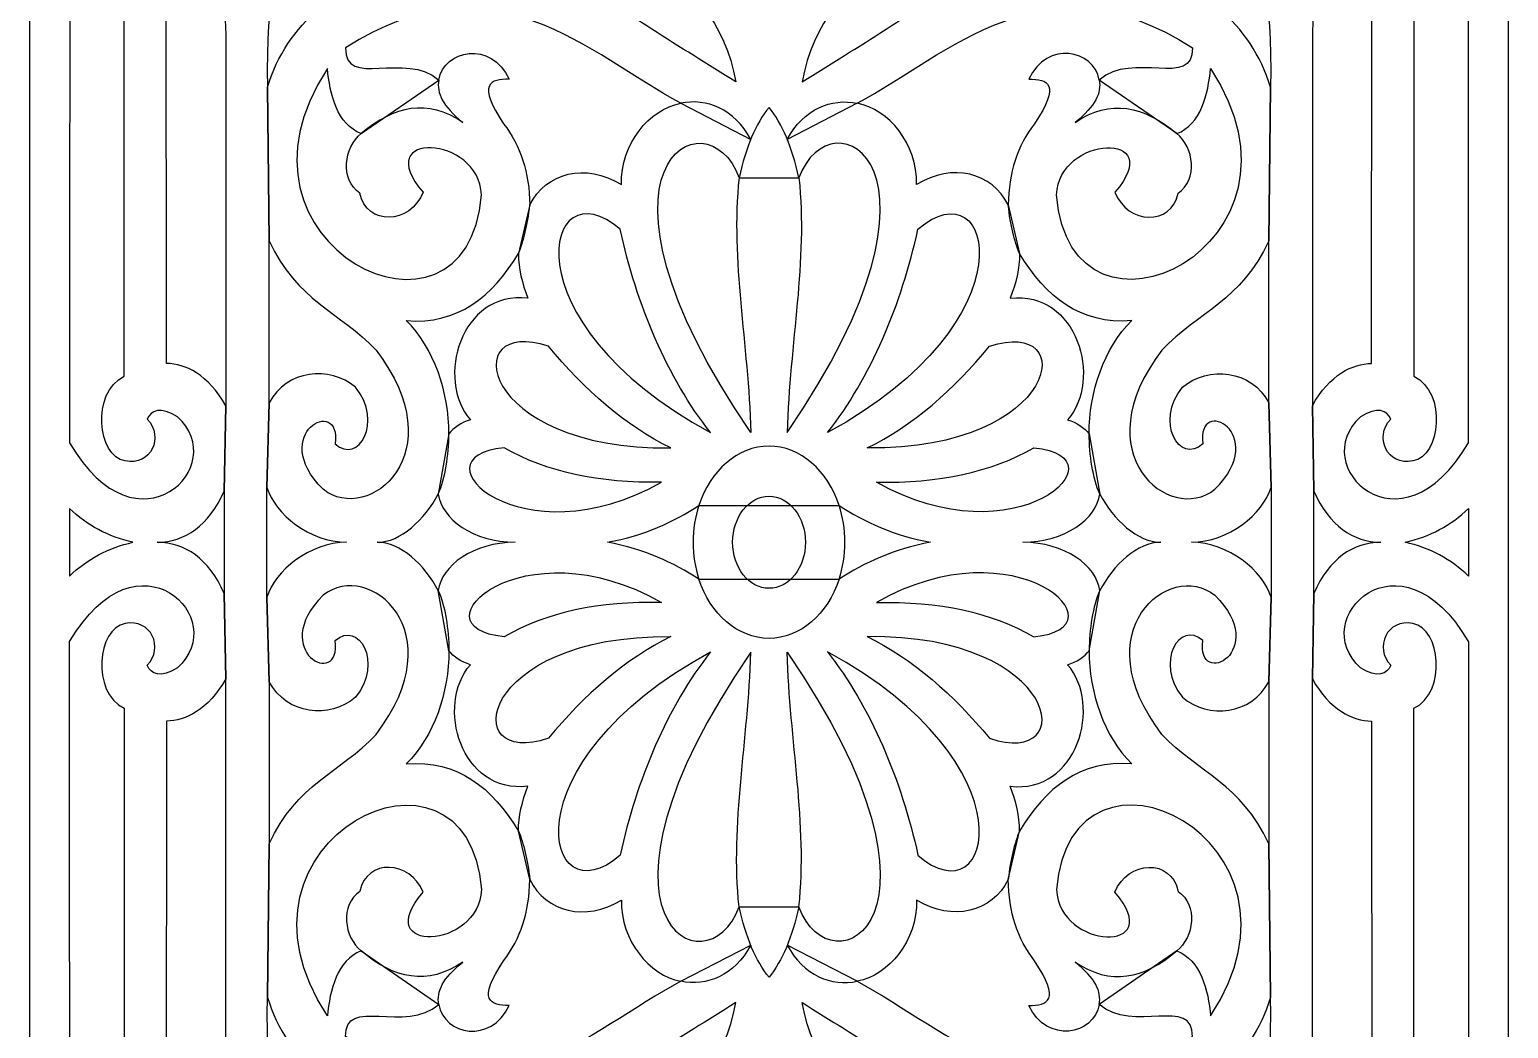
# Model space of a CAD drawing. Header units: centimetres. Extents: x 1.8 to 13.7, y -5.9 to 9.6.
# Drawn here: x 8.02 to 13.72, y -0.02 to 3.82 of the extents above; entities that cross this region are included whole.
import ezdxf

# ---------------------------------------------------------------- set-up
doc = ezdxf.new("R2010")
doc.units = ezdxf.units.CM
doc.header["$MEASUREMENT"] = 0
doc.layers.add('layer 1', color=7, linetype='Continuous')

msp = doc.modelspace()

# ---------------------------------------------------------------- linework, layer by layer
at = {"layer": 'layer 1', "color": 250}
for points, knots in [([(8.01713, 9.60241), (8.01713, 9.60241), (13.71558, 9.60241), (13.71558, 9.60241), (13.71558, 9.60241), (13.71558, 9.60241), (13.71558, -5.90262), (13.71558, -5.90262), (13.71558, -5.90262), (13.71558, -5.90262), (8.01713, -5.90262), (8.01713, -5.90262), (8.01713, -5.90262), (8.01713, -5.90262), (8.01713, 9.60241), (8.01713, 9.60241)], [0, 0, 0, 0, 0.2, 0.2, 0.2, 0.2, 0.4, 0.4, 0.4, 0.4, 0.6, 0.6, 0.6, 0.6, 1, 1, 1, 1]), ([(8.17189, 4.69876), (8.236, 4.81907), (8.31896, 4.91834), (8.42753, 4.98906), (8.42753, 4.98906), (8.47056, 4.88621), (8.53303, 4.78336), (8.60436, 4.68051), (8.60436, 4.68051), (8.44587, 4.54838), (8.37029, 4.39678), (8.38155, 3.95163), (8.38155, 3.95163), (8.38155, 3.46423), (8.38155, 2.97682), (8.38155, 2.48942), (8.38155, 2.48942), (8.25259, 2.42525), (8.27925, 2.18096), (8.38509, 2.16299), (8.38509, 2.16299), (8.48529, 2.14207), (8.53601, 2.25654), (8.47067, 2.32386), (8.47067, 2.32386), (8.48392, 2.35834), (8.52313, 2.37436), (8.58668, 2.33291), (8.58668, 2.33291), (8.79749, 2.14897), (8.43482, 1.78237), (8.17153, 2.23238), (8.17153, 2.23238), (8.17153, 2.23238), (8.17189, 4.69876), (8.17189, 4.69876)], [0, 0, 0, 0, 0.1, 0.1, 0.1, 0.1, 0.2, 0.2, 0.2, 0.2, 0.3, 0.3, 0.3, 0.3, 0.4, 0.4, 0.4, 0.4, 0.5, 0.5, 0.5, 0.5, 0.6, 0.6, 0.6, 0.6, 0.7, 0.7, 0.7, 0.7, 0.8, 0.8, 0.8, 0.8, 1, 1, 1, 1]), ([(13.56159, 2.23314), (13.29828, 1.78215), (12.93521, 2.14887), (13.14612, 2.33291), (13.14612, 2.33291), (13.20966, 2.37436), (13.24887, 2.35834), (13.26211, 2.32386), (13.26211, 2.32386), (13.19679, 2.25654), (13.2475, 2.14207), (13.34771, 2.16299), (13.34771, 2.16299), (13.45355, 2.18096), (13.48019, 2.42525), (13.35123, 2.48942), (13.35123, 2.48942), (13.35123, 2.97682), (13.35123, 3.46423), (13.35123, 3.95163), (13.35123, 3.95163), (13.36249, 4.39678), (13.28693, 4.54838), (13.12843, 4.68051), (13.12843, 4.68051), (13.19975, 4.78336), (13.26224, 4.88621), (13.30526, 4.98906), (13.30526, 4.98906), (13.41422, 4.91808), (13.4974, 4.81834), (13.56159, 4.69744), (13.56159, 4.69744), (13.56159, 4.69744), (13.56159, 2.23314), (13.56159, 2.23314)], [0, 0, 0, 0, 0.1, 0.1, 0.1, 0.1, 0.2, 0.2, 0.2, 0.2, 0.3, 0.3, 0.3, 0.3, 0.4, 0.4, 0.4, 0.4, 0.5, 0.5, 0.5, 0.5, 0.6, 0.6, 0.6, 0.6, 0.7, 0.7, 0.7, 0.7, 0.8, 0.8, 0.8, 0.8, 1, 1, 1, 1]), ([(8.54493, 2.53837), (8.61644, 2.53874), (8.70632, 2.49504), (8.77275, 2.37601), (8.77275, 2.37601), (8.77275, 2.8526), (8.77275, 3.3292), (8.77275, 3.80578), (8.77275, 3.80578), (8.76013, 4.11501), (8.83753, 4.24257), (8.98401, 4.33996), (8.98401, 4.33996), (8.90425, 4.39819), (8.82969, 4.46626), (8.76033, 4.5442), (8.76033, 4.5442), (8.6211, 4.44611), (8.54682, 4.28232), (8.54332, 4.06763), (8.54332, 4.06763), (8.54386, 3.55788), (8.5444, 3.04812), (8.54493, 2.53837)], [0, 0, 0, 0, 0.1428571, 0.1428571, 0.1428571, 0.1428571, 0.2857143, 0.2857143, 0.2857143, 0.2857143, 0.4285714, 0.4285714, 0.4285714, 0.4285714, 0.5714286, 0.5714286, 0.5714286, 0.5714286, 0.7142857, 0.7142857, 0.7142857, 0.7142857, 1, 1, 1, 1]), ([(13.18785, 2.53837), (13.11636, 2.53874), (13.02647, 2.49504), (12.96003, 2.37601), (12.96003, 2.37601), (12.96003, 2.8526), (12.96003, 3.3292), (12.96003, 3.80578), (12.96003, 3.80578), (12.97267, 4.11501), (12.89527, 4.24257), (12.74878, 4.33996), (12.74878, 4.33996), (12.82854, 4.39819), (12.90309, 4.46626), (12.97246, 4.5442), (12.97246, 4.5442), (13.11168, 4.44611), (13.18597, 4.28232), (13.18947, 4.06763), (13.18947, 4.06763), (13.18893, 3.55788), (13.18839, 3.04812), (13.18785, 2.53837)], [0, 0, 0, 0, 0.1428571, 0.1428571, 0.1428571, 0.1428571, 0.2857143, 0.2857143, 0.2857143, 0.2857143, 0.4285714, 0.4285714, 0.4285714, 0.4285714, 0.5714286, 0.5714286, 0.5714286, 0.5714286, 0.7142857, 0.7142857, 0.7142857, 0.7142857, 1, 1, 1, 1]), ([(8.9337, 3.60259), (8.92938, 3.96861), (8.95309, 4.11322), (9.17043, 4.21803), (9.17043, 4.21803), (9.27151, 4.15608), (9.37258, 4.10733), (9.47365, 4.06332), (9.47365, 4.06332), (9.20434, 4.00672), (9.01061, 3.84865), (8.9337, 3.60259)], [0, 0, 0, 0, 0.25, 0.25, 0.25, 0.25, 0.5, 0.5, 0.5, 0.5, 1, 1, 1, 1]), ([(12.79909, 3.60259), (12.80342, 3.96861), (12.77969, 4.11322), (12.56235, 4.21803), (12.56235, 4.21803), (12.46128, 4.15608), (12.36021, 4.10733), (12.25914, 4.06332), (12.25914, 4.06332), (12.52845, 4.00672), (12.72217, 3.84865), (12.79909, 3.60259)], [0, 0, 0, 0, 0.25, 0.25, 0.25, 0.25, 0.5, 0.5, 0.5, 0.5, 1, 1, 1, 1]), ([(9.23495, 3.75394), (9.80293, 4.12231), (10.17468, 3.72872), (10.52617, 3.54084), (10.52617, 3.54084), (10.4061, 3.51794), (10.29372, 3.38391), (10.29782, 3.22808), (10.29782, 3.22808), (10.15824, 3.31264), (10.0078, 3.27429), (9.94444, 3.14903), (9.94444, 3.14903), (9.94354, 3.27392), (9.9082, 3.37702), (9.84385, 3.4618), (9.84385, 3.4618), (9.73966, 3.61531), (9.79311, 3.63479), (9.86561, 3.63364), (9.86561, 3.63364), (9.79493, 3.78372), (9.61462, 3.74822), (9.59377, 3.63021), (9.59377, 3.63021), (9.466, 3.74362), (9.2295, 3.59584), (9.23495, 3.75394)], [0, 0, 0, 0, 0.125, 0.125, 0.125, 0.125, 0.25, 0.25, 0.25, 0.25, 0.375, 0.375, 0.375, 0.375, 0.5, 0.5, 0.5, 0.5, 0.625, 0.625, 0.625, 0.625, 0.75, 0.75, 0.75, 0.75, 1, 1, 1, 1]), ([(10.40179, 4.11423), (10.32785, 4.04177), (10.21265, 4.01567), (10.11807, 4.03814), (10.11807, 4.03814), (10.29823, 3.89198), (10.52299, 3.7581), (10.73883, 3.62287), (10.73883, 3.62287), (10.69736, 3.85215), (10.56262, 3.99525), (10.40179, 4.11423)], [0, 0, 0, 0, 0.25, 0.25, 0.25, 0.25, 0.5, 0.5, 0.5, 0.5, 1, 1, 1, 1]), ([(11.331, 4.11423), (11.40494, 4.04177), (11.52015, 4.01567), (11.61473, 4.03814), (11.61473, 4.03814), (11.43455, 3.89198), (11.2098, 3.7581), (10.99396, 3.62287), (10.99396, 3.62287), (11.03544, 3.85215), (11.17016, 3.99525), (11.331, 4.11423)], [0, 0, 0, 0, 0.25, 0.25, 0.25, 0.25, 0.5, 0.5, 0.5, 0.5, 1, 1, 1, 1]), ([(12.49785, 3.75394), (11.92987, 4.12231), (11.55811, 3.72872), (11.20662, 3.54084), (11.20662, 3.54084), (11.3267, 3.51794), (11.43906, 3.38391), (11.43496, 3.22808), (11.43496, 3.22808), (11.57456, 3.31264), (11.72499, 3.27429), (11.78836, 3.14903), (11.78836, 3.14903), (11.78926, 3.27392), (11.8246, 3.37702), (11.88893, 3.4618), (11.88893, 3.4618), (11.99314, 3.61531), (11.93967, 3.63479), (11.86718, 3.63364), (11.86718, 3.63364), (11.93787, 3.78372), (12.11818, 3.74822), (12.13903, 3.63021), (12.13903, 3.63021), (12.26678, 3.74362), (12.50329, 3.59584), (12.49785, 3.75394)], [0, 0, 0, 0, 0.125, 0.125, 0.125, 0.125, 0.25, 0.25, 0.25, 0.25, 0.375, 0.375, 0.375, 0.375, 0.5, 0.5, 0.5, 0.5, 0.625, 0.625, 0.625, 0.625, 0.75, 0.75, 0.75, 0.75, 1, 1, 1, 1]), ([(9.16522, 3.67414), (9.17329, 3.57678), (9.20296, 3.45746), (9.29529, 3.42403), (9.29529, 3.42403), (9.229, 3.3715), (9.21195, 3.24701), (9.28988, 3.19447), (9.28988, 3.19447), (9.31506, 3.06746), (9.48362, 3.0734), (9.53376, 3.19791), (9.53376, 3.19791), (9.32685, 3.43605), (9.74869, 3.42119), (9.75868, 3.18762), (9.75868, 3.18762), (9.70433, 2.51179), (8.71185, 2.99432), (9.16522, 3.67414)], [0, 0, 0, 0, 0.1666667, 0.1666667, 0.1666667, 0.1666667, 0.3333333, 0.3333333, 0.3333333, 0.3333333, 0.5, 0.5, 0.5, 0.5, 0.6666667, 0.6666667, 0.6666667, 0.6666667, 1, 1, 1, 1]), ([(12.56757, 3.67414), (12.5595, 3.57678), (12.52984, 3.45746), (12.43751, 3.42403), (12.43751, 3.42403), (12.5038, 3.3715), (12.52084, 3.24701), (12.44292, 3.19447), (12.44292, 3.19447), (12.41773, 3.06746), (12.24917, 3.0734), (12.19904, 3.19791), (12.19904, 3.19791), (12.40594, 3.43605), (11.9841, 3.42119), (11.97412, 3.18762), (11.97412, 3.18762), (12.02847, 2.51179), (13.02093, 2.99432), (12.56757, 3.67414)], [0, 0, 0, 0, 0.1666667, 0.1666667, 0.1666667, 0.1666667, 0.3333333, 0.3333333, 0.3333333, 0.3333333, 0.5, 0.5, 0.5, 0.5, 0.6666667, 0.6666667, 0.6666667, 0.6666667, 1, 1, 1, 1]), ([(8.9337, 3.60259), (8.9337, 3.60259), (8.94057, 3.01122), (8.94057, 3.01122), (8.94057, 3.01122), (8.94057, 3.01122), (8.9337, 3.60259), (8.9337, 3.60259)], [0, 0, 0, 0, 0.3333333, 0.3333333, 0.3333333, 0.3333333, 1, 1, 1, 1]), ([(9.29529, 3.42403), (9.4215, 3.53172), (9.55137, 3.55848), (9.6866, 3.46692), (9.6866, 3.46692), (9.60752, 3.53096), (9.58559, 3.57898), (9.59377, 3.63021), (9.59377, 3.63021), (9.59377, 3.63021), (9.29529, 3.42403), (9.29529, 3.42403)], [0, 0, 0, 0, 0.25, 0.25, 0.25, 0.25, 0.5, 0.5, 0.5, 0.5, 1, 1, 1, 1]), ([(12.43751, 3.42403), (12.31129, 3.53172), (12.18142, 3.55848), (12.04619, 3.46692), (12.04619, 3.46692), (12.12527, 3.53096), (12.14721, 3.57898), (12.13903, 3.63021), (12.13903, 3.63021), (12.13903, 3.63021), (12.43751, 3.42403), (12.43751, 3.42403)], [0, 0, 0, 0, 0.25, 0.25, 0.25, 0.25, 0.5, 0.5, 0.5, 0.5, 1, 1, 1, 1]), ([(12.79909, 3.60259), (12.79909, 3.60259), (12.79222, 3.01122), (12.79222, 3.01122), (12.79222, 3.01122), (12.79222, 3.01122), (12.79909, 3.60259), (12.79909, 3.60259)], [0, 0, 0, 0, 0.3333333, 0.3333333, 0.3333333, 0.3333333, 1, 1, 1, 1]), ([(10.75099, 3.25375), (10.63021, 3.58758), (10.08539, 3.30497), (10.79676, 2.27324), (10.79676, 2.27324), (10.7867, 2.61653), (10.71678, 2.9335), (10.75099, 3.25375)], [0, 0, 0, 0, 0.3333333, 0.3333333, 0.3333333, 0.3333333, 1, 1, 1, 1]), ([(10.52617, 3.54084), (10.6257, 3.56124), (10.73242, 3.51965), (10.79649, 3.40135), (10.79649, 3.40135), (10.79649, 3.40135), (10.52617, 3.54084), (10.52617, 3.54084)], [0, 0, 0, 0, 0.3333333, 0.3333333, 0.3333333, 0.3333333, 1, 1, 1, 1]), ([(10.98181, 3.25375), (11.10258, 3.58758), (11.6474, 3.30497), (10.93603, 2.27324), (10.93603, 2.27324), (10.94609, 2.61653), (11.016, 2.9335), (10.98181, 3.25375)], [0, 0, 0, 0, 0.3333333, 0.3333333, 0.3333333, 0.3333333, 1, 1, 1, 1]), ([(11.20662, 3.54084), (11.1071, 3.56124), (11.00036, 3.51965), (10.9363, 3.40135), (10.9363, 3.40135), (10.9363, 3.40135), (11.20662, 3.54084), (11.20662, 3.54084)], [0, 0, 0, 0, 0.3333333, 0.3333333, 0.3333333, 0.3333333, 1, 1, 1, 1]), ([(10.75099, 3.25375), (10.77723, 3.37194), (10.81572, 3.46232), (10.86639, 3.52493), (10.86639, 3.52493), (10.91708, 3.46232), (10.95555, 3.37194), (10.98181, 3.25375), (10.98181, 3.25375), (10.98181, 3.25375), (10.75099, 3.25375), (10.75099, 3.25375)], [0, 0, 0, 0, 0.25, 0.25, 0.25, 0.25, 0.5, 0.5, 0.5, 0.5, 1, 1, 1, 1]), ([(10.64148, 2.27226), (9.84619, 2.70074), (10.00059, 3.30748), (10.29266, 3.05557), (10.29266, 3.05557), (10.35525, 2.76732), (10.47477, 2.48153), (10.64148, 2.27226)], [0, 0, 0, 0, 0.3333333, 0.3333333, 0.3333333, 0.3333333, 1, 1, 1, 1]), ([(11.0913, 2.27226), (11.88661, 2.70074), (11.7322, 3.30748), (11.44013, 3.05557), (11.44013, 3.05557), (11.37753, 2.76732), (11.25802, 2.48153), (11.0913, 2.27226)], [0, 0, 0, 0, 0.3333333, 0.3333333, 0.3333333, 0.3333333, 1, 1, 1, 1]), ([(9.94444, 3.14903), (9.93674, 3.06961), (9.92078, 3.01113), (9.90104, 2.96213), (9.90104, 2.96213), (9.90104, 2.96213), (9.94444, 3.14903), (9.94444, 3.14903)], [0, 0, 0, 0, 0.3333333, 0.3333333, 0.3333333, 0.3333333, 1, 1, 1, 1]), ([(11.78836, 3.14903), (11.79605, 3.06961), (11.81202, 3.01113), (11.83175, 2.96213), (11.83175, 2.96213), (11.83175, 2.96213), (11.78836, 3.14903), (11.78836, 3.14903)], [0, 0, 0, 0, 0.3333333, 0.3333333, 0.3333333, 0.3333333, 1, 1, 1, 1]), ([(8.94057, 3.01122), (8.94057, 2.80333), (8.94057, 2.59541), (8.94057, 2.38749), (8.94057, 2.38749), (9.00676, 2.51375), (9.17279, 2.5316), (9.27363, 2.4471), (9.27363, 2.4471), (9.38047, 2.31203), (9.28515, 2.14782), (9.19508, 2.22859), (9.19508, 2.22859), (9.21918, 2.41929), (8.93324, 2.26965), (9.14795, 2.0538), (9.14795, 2.0538), (9.32496, 1.91475), (9.65698, 2.19284), (9.35218, 2.59011), (9.35218, 2.59011), (9.21184, 2.73844), (9.04635, 2.77948), (8.94057, 3.01122)], [0, 0, 0, 0, 0.1428571, 0.1428571, 0.1428571, 0.1428571, 0.2857143, 0.2857143, 0.2857143, 0.2857143, 0.4285714, 0.4285714, 0.4285714, 0.4285714, 0.5714286, 0.5714286, 0.5714286, 0.5714286, 0.7142857, 0.7142857, 0.7142857, 0.7142857, 1, 1, 1, 1]), ([(12.79222, 3.01122), (12.79222, 2.80333), (12.79222, 2.59541), (12.79222, 2.38749), (12.79222, 2.38749), (12.72603, 2.51375), (12.56001, 2.5316), (12.45915, 2.4471), (12.45915, 2.4471), (12.35232, 2.31203), (12.44764, 2.14782), (12.53771, 2.22859), (12.53771, 2.22859), (12.51362, 2.41929), (12.79956, 2.26965), (12.58484, 2.0538), (12.58484, 2.0538), (12.40784, 1.91475), (12.07581, 2.19284), (12.3806, 2.59011), (12.3806, 2.59011), (12.52095, 2.73844), (12.68645, 2.77948), (12.79222, 3.01122)], [0, 0, 0, 0, 0.1428571, 0.1428571, 0.1428571, 0.1428571, 0.2857143, 0.2857143, 0.2857143, 0.2857143, 0.4285714, 0.4285714, 0.4285714, 0.4285714, 0.5714286, 0.5714286, 0.5714286, 0.5714286, 0.7142857, 0.7142857, 0.7142857, 0.7142857, 1, 1, 1, 1]), ([(9.63274, 2.26753), (9.65129, 2.29151), (9.68136, 2.31095), (9.71579, 2.32138), (9.71579, 2.32138), (9.5808, 2.47659), (9.67767, 2.81941), (9.93724, 2.78982), (9.93724, 2.78982), (9.91523, 2.84727), (9.90032, 2.90468), (9.90104, 2.96213), (9.90104, 2.96213), (9.80115, 2.79521), (9.66522, 2.68752), (9.46878, 2.70367), (9.46878, 2.70367), (9.57526, 2.59912), (9.63346, 2.42771), (9.63274, 2.26753)], [0, 0, 0, 0, 0.1666667, 0.1666667, 0.1666667, 0.1666667, 0.3333333, 0.3333333, 0.3333333, 0.3333333, 0.5, 0.5, 0.5, 0.5, 0.6666667, 0.6666667, 0.6666667, 0.6666667, 1, 1, 1, 1]), ([(12.10005, 2.26753), (12.0815, 2.29151), (12.05143, 2.31095), (12.017, 2.32138), (12.017, 2.32138), (12.15199, 2.47659), (12.05513, 2.81941), (11.79555, 2.78982), (11.79555, 2.78982), (11.81755, 2.84727), (11.83246, 2.90468), (11.83175, 2.96213), (11.83175, 2.96213), (11.93165, 2.79521), (12.06757, 2.68752), (12.264, 2.70367), (12.264, 2.70367), (12.15754, 2.59912), (12.09933, 2.42771), (12.10005, 2.26753)], [0, 0, 0, 0, 0.1666667, 0.1666667, 0.1666667, 0.1666667, 0.3333333, 0.3333333, 0.3333333, 0.3333333, 0.5, 0.5, 0.5, 0.5, 0.6666667, 0.6666667, 0.6666667, 0.6666667, 1, 1, 1, 1]), ([(10.4879, 2.21301), (9.73866, 2.20582), (9.66664, 2.72396), (10.01674, 2.60467), (10.01674, 2.60467), (10.15275, 2.43819), (10.31458, 2.29832), (10.4879, 2.21301)], [0, 0, 0, 0, 0.3333333, 0.3333333, 0.3333333, 0.3333333, 1, 1, 1, 1]), ([(11.24488, 2.21301), (11.99414, 2.20582), (12.06615, 2.72396), (11.71606, 2.60467), (11.71606, 2.60467), (11.58004, 2.43819), (11.41821, 2.29832), (11.24488, 2.21301)], [0, 0, 0, 0, 0.3333333, 0.3333333, 0.3333333, 0.3333333, 1, 1, 1, 1]), ([(8.77275, 2.37601), (8.77275, 2.37601), (8.76705, 2.04673), (8.76705, 2.04673), (8.76705, 2.04673), (8.76705, 2.04673), (8.77275, 2.37601), (8.77275, 2.37601)], [0, 0, 0, 0, 0.3333333, 0.3333333, 0.3333333, 0.3333333, 1, 1, 1, 1]), ([(8.94057, 2.38749), (8.94057, 2.38749), (8.93152, 2.06118), (8.93152, 2.06118), (8.93152, 2.06118), (8.93152, 2.06118), (8.94057, 2.38749), (8.94057, 2.38749)], [0, 0, 0, 0, 0.3333333, 0.3333333, 0.3333333, 0.3333333, 1, 1, 1, 1]), ([(12.79222, 2.38749), (12.79222, 2.38749), (12.80126, 2.06118), (12.80126, 2.06118), (12.80126, 2.06118), (12.80126, 2.06118), (12.79222, 2.38749), (12.79222, 2.38749)], [0, 0, 0, 0, 0.3333333, 0.3333333, 0.3333333, 0.3333333, 1, 1, 1, 1]), ([(12.96003, 2.37601), (12.96003, 2.37601), (12.96574, 2.04673), (12.96574, 2.04673), (12.96574, 2.04673), (12.96574, 2.04673), (12.96003, 2.37601), (12.96003, 2.37601)], [0, 0, 0, 0, 0.3333333, 0.3333333, 0.3333333, 0.3333333, 1, 1, 1, 1]), ([(9.63274, 2.26753), (9.63251, 2.18483), (9.61889, 2.09751), (9.59189, 2.0357), (9.59189, 2.0357), (9.59189, 2.0357), (9.63274, 2.26753), (9.63274, 2.26753)], [0, 0, 0, 0, 0.3333333, 0.3333333, 0.3333333, 0.3333333, 1, 1, 1, 1]), ([(12.10005, 2.26753), (12.10028, 2.18483), (12.11389, 2.09751), (12.14091, 2.0357), (12.14091, 2.0357), (12.14091, 2.0357), (12.10005, 2.26753), (12.10005, 2.26753)], [0, 0, 0, 0, 0.3333333, 0.3333333, 0.3333333, 0.3333333, 1, 1, 1, 1]), ([(10.45255, 2.08177), (9.91453, 1.77496), (9.48524, 2.17979), (9.84567, 2.21369), (9.84567, 2.21369), (10.00786, 2.1208), (10.21299, 2.07594), (10.45255, 2.08177)], [0, 0, 0, 0, 0.3333333, 0.3333333, 0.3333333, 0.3333333, 1, 1, 1, 1]), ([(10.59605, 1.99165), (10.64018, 2.12553), (10.74484, 2.22005), (10.86639, 2.22005), (10.86639, 2.22005), (10.98796, 2.22005), (11.09261, 2.12553), (11.13675, 1.99165), (11.13675, 1.99165), (11.13675, 1.99165), (10.59605, 1.99165), (10.59605, 1.99165)], [0, 0, 0, 0, 0.25, 0.25, 0.25, 0.25, 0.5, 0.5, 0.5, 0.5, 1, 1, 1, 1]), ([(11.28025, 2.08177), (11.81827, 1.77496), (12.24754, 2.17979), (11.88711, 2.21369), (11.88711, 2.21369), (11.72492, 2.1208), (11.51979, 2.07594), (11.28025, 2.08177)], [0, 0, 0, 0, 0.3333333, 0.3333333, 0.3333333, 0.3333333, 1, 1, 1, 1]), ([(9.23889, 1.8499), (9.09656, 1.84996), (8.96247, 1.95948), (8.93152, 2.06118), (8.93152, 2.06118), (8.93152, 1.92034), (8.93152, 1.77947), (8.93152, 1.63861), (8.93152, 1.63861), (8.96247, 1.74033), (9.09656, 1.84983), (9.23889, 1.8499)], [0, 0, 0, 0, 0.25, 0.25, 0.25, 0.25, 0.5, 0.5, 0.5, 0.5, 1, 1, 1, 1]), ([(12.80126, 2.06118), (12.77033, 1.95948), (12.63624, 1.84996), (12.4939, 1.8499), (12.4939, 1.8499), (12.63624, 1.84983), (12.77033, 1.74033), (12.80126, 1.63861), (12.80126, 1.63861), (12.80126, 1.77947), (12.80126, 1.92034), (12.80126, 2.06118)], [0, 0, 0, 0, 0.25, 0.25, 0.25, 0.25, 0.5, 0.5, 0.5, 0.5, 1, 1, 1, 1]), ([(8.76705, 2.04673), (8.70892, 1.91438), (8.61515, 1.84996), (8.50887, 1.8499), (8.50887, 1.8499), (8.61515, 1.84983), (8.70892, 1.78542), (8.76705, 1.65306), (8.76705, 1.65306), (8.76705, 1.78428), (8.76705, 1.91553), (8.76705, 2.04673)], [0, 0, 0, 0, 0.25, 0.25, 0.25, 0.25, 0.5, 0.5, 0.5, 0.5, 1, 1, 1, 1]), ([(9.88779, 1.8499), (9.72697, 1.84996), (9.60373, 1.94068), (9.59189, 2.0357), (9.59189, 2.0357), (9.53934, 1.93679), (9.44689, 1.84996), (9.35642, 1.8499), (9.35642, 1.8499), (9.44689, 1.84983), (9.53934, 1.76302), (9.59189, 1.66411), (9.59189, 1.66411), (9.60373, 1.75911), (9.72697, 1.84983), (9.88779, 1.8499)], [0, 0, 0, 0, 0.2, 0.2, 0.2, 0.2, 0.4, 0.4, 0.4, 0.4, 0.6, 0.6, 0.6, 0.6, 1, 1, 1, 1]), ([(11.00665, 1.8499), (11.00665, 1.94764), (10.94365, 2.02731), (10.86639, 2.02731), (10.86639, 2.02731), (10.78915, 2.02731), (10.72613, 1.94764), (10.72613, 1.8499), (10.72613, 1.8499), (10.72613, 1.75217), (10.78915, 1.6725), (10.86639, 1.6725), (10.86639, 1.6725), (10.94365, 1.6725), (11.00665, 1.75217), (11.00665, 1.8499)], [0, 0, 0, 0, 0.2, 0.2, 0.2, 0.2, 0.4, 0.4, 0.4, 0.4, 0.6, 0.6, 0.6, 0.6, 1, 1, 1, 1]), ([(12.37636, 1.8499), (12.28591, 1.84996), (12.19346, 1.93679), (12.14091, 2.0357), (12.14091, 2.0357), (12.12906, 1.94068), (12.00583, 1.84996), (11.84499, 1.8499), (11.84499, 1.8499), (12.00583, 1.84983), (12.12906, 1.75911), (12.14091, 1.66411), (12.14091, 1.66411), (12.19346, 1.76302), (12.28591, 1.84983), (12.37636, 1.8499)], [0, 0, 0, 0, 0.2, 0.2, 0.2, 0.2, 0.4, 0.4, 0.4, 0.4, 0.6, 0.6, 0.6, 0.6, 1, 1, 1, 1]), ([(13.22391, 1.8499), (13.11764, 1.84996), (13.02388, 1.91438), (12.96574, 2.04673), (12.96574, 2.04673), (12.96574, 1.91553), (12.96574, 1.78428), (12.96574, 1.65306), (12.96574, 1.65306), (13.02388, 1.78542), (13.11764, 1.84983), (13.22391, 1.8499)], [0, 0, 0, 0, 0.25, 0.25, 0.25, 0.25, 0.5, 0.5, 0.5, 0.5, 1, 1, 1, 1]), ([(8.17149, 1.97983), (8.23812, 1.91528), (8.32113, 1.87077), (8.41533, 1.8499), (8.41533, 1.8499), (8.32113, 1.82902), (8.23812, 1.78453), (8.17149, 1.71998), (8.17149, 1.71998), (8.17149, 1.71998), (8.17149, 1.97983), (8.17149, 1.97983)], [0, 0, 0, 0, 0.25, 0.25, 0.25, 0.25, 0.5, 0.5, 0.5, 0.5, 1, 1, 1, 1]), ([(10.57369, 1.8499), (10.57369, 1.90011), (10.58165, 1.94797), (10.59605, 1.99165), (10.59605, 1.99165), (10.49865, 1.92882), (10.385, 1.87544), (10.24416, 1.8499), (10.24416, 1.8499), (10.385, 1.82435), (10.49865, 1.77097), (10.59605, 1.70814), (10.59605, 1.70814), (10.58165, 1.75183), (10.57369, 1.7997), (10.57369, 1.8499)], [0, 0, 0, 0, 0.2, 0.2, 0.2, 0.2, 0.4, 0.4, 0.4, 0.4, 0.6, 0.6, 0.6, 0.6, 1, 1, 1, 1]), ([(11.48864, 1.8499), (11.34779, 1.87544), (11.23415, 1.92882), (11.13675, 1.99165), (11.13675, 1.99165), (11.15115, 1.94797), (11.15911, 1.90011), (11.15911, 1.8499), (11.15911, 1.8499), (11.15911, 1.7997), (11.15115, 1.75183), (11.13675, 1.70814), (11.13675, 1.70814), (11.23415, 1.77097), (11.34779, 1.82435), (11.48864, 1.8499)], [0, 0, 0, 0, 0.2, 0.2, 0.2, 0.2, 0.4, 0.4, 0.4, 0.4, 0.6, 0.6, 0.6, 0.6, 1, 1, 1, 1]), ([(13.56159, 1.98012), (13.49491, 1.91541), (13.4118, 1.87081), (13.31745, 1.8499), (13.31745, 1.8499), (13.4118, 1.82899), (13.49491, 1.78438), (13.56159, 1.71969), (13.56159, 1.71969), (13.56159, 1.71969), (13.56159, 1.98012), (13.56159, 1.98012)], [0, 0, 0, 0, 0.25, 0.25, 0.25, 0.25, 0.5, 0.5, 0.5, 0.5, 1, 1, 1, 1]), ([(8.17189, -0.99897), (8.236, -1.11926), (8.31896, -1.21853), (8.42753, -1.28925), (8.42753, -1.28925), (8.47056, -1.1864), (8.53303, -1.08355), (8.60436, -0.9807), (8.60436, -0.9807), (8.44587, -0.84858), (8.37029, -0.69698), (8.38155, -0.25184), (8.38155, -0.25184), (8.38155, 0.23557), (8.38155, 0.72297), (8.38155, 1.21037), (8.38155, 1.21037), (8.25259, 1.27456), (8.27925, 1.51885), (8.38509, 1.5368), (8.38509, 1.5368), (8.48529, 1.55773), (8.53601, 1.44325), (8.47067, 1.37594), (8.47067, 1.37594), (8.48392, 1.34145), (8.52313, 1.32545), (8.58668, 1.36688), (8.58668, 1.36688), (8.79749, 1.55084), (8.43482, 1.91744), (8.17153, 1.46743), (8.17153, 1.46743), (8.17153, 1.46743), (8.17189, -0.99897), (8.17189, -0.99897)], [0, 0, 0, 0, 0.1, 0.1, 0.1, 0.1, 0.2, 0.2, 0.2, 0.2, 0.3, 0.3, 0.3, 0.3, 0.4, 0.4, 0.4, 0.4, 0.5, 0.5, 0.5, 0.5, 0.6, 0.6, 0.6, 0.6, 0.7, 0.7, 0.7, 0.7, 0.8, 0.8, 0.8, 0.8, 1, 1, 1, 1]), ([(10.45255, 1.61803), (9.91453, 1.92485), (9.48524, 1.52002), (9.84567, 1.48611), (9.84567, 1.48611), (10.00786, 1.57899), (10.21299, 1.62387), (10.45255, 1.61803)], [0, 0, 0, 0, 0.3333333, 0.3333333, 0.3333333, 0.3333333, 1, 1, 1, 1]), ([(11.28025, 1.61803), (11.81827, 1.92485), (12.24754, 1.52002), (11.88711, 1.48611), (11.88711, 1.48611), (11.72492, 1.57899), (11.51979, 1.62387), (11.28025, 1.61803)], [0, 0, 0, 0, 0.3333333, 0.3333333, 0.3333333, 0.3333333, 1, 1, 1, 1]), ([(13.56159, 1.46667), (13.29828, 1.91766), (12.93521, 1.55092), (13.14612, 1.36688), (13.14612, 1.36688), (13.20966, 1.32545), (13.24887, 1.34145), (13.26211, 1.37594), (13.26211, 1.37594), (13.19679, 1.44325), (13.2475, 1.55773), (13.34771, 1.5368), (13.34771, 1.5368), (13.45355, 1.51885), (13.48019, 1.27456), (13.35123, 1.21037), (13.35123, 1.21037), (13.35123, 0.72297), (13.35123, 0.23557), (13.35123, -0.25184), (13.35123, -0.25184), (13.36249, -0.69698), (13.28693, -0.84858), (13.12843, -0.9807), (13.12843, -0.9807), (13.19975, -1.08355), (13.26224, -1.1864), (13.30526, -1.28925), (13.30526, -1.28925), (13.41422, -1.21827), (13.4974, -1.11853), (13.56159, -0.99764), (13.56159, -0.99764), (13.56159, -0.99764), (13.56159, 1.46667), (13.56159, 1.46667)], [0, 0, 0, 0, 0.1, 0.1, 0.1, 0.1, 0.2, 0.2, 0.2, 0.2, 0.3, 0.3, 0.3, 0.3, 0.4, 0.4, 0.4, 0.4, 0.5, 0.5, 0.5, 0.5, 0.6, 0.6, 0.6, 0.6, 0.7, 0.7, 0.7, 0.7, 0.8, 0.8, 0.8, 0.8, 1, 1, 1, 1]), ([(8.94057, 0.68857), (8.94057, 0.89648), (8.94057, 1.10438), (8.94057, 1.31232), (8.94057, 1.31232), (9.00676, 1.18605), (9.17279, 1.16821), (9.27363, 1.2527), (9.27363, 1.2527), (9.38047, 1.38778), (9.28515, 1.55198), (9.19508, 1.4712), (9.19508, 1.4712), (9.21918, 1.28051), (8.93324, 1.43015), (9.14795, 1.64601), (9.14795, 1.64601), (9.32496, 1.78506), (9.65698, 1.50695), (9.35218, 1.10968), (9.35218, 1.10968), (9.21184, 0.96137), (9.04635, 0.92031), (8.94057, 0.68857)], [0, 0, 0, 0, 0.1428571, 0.1428571, 0.1428571, 0.1428571, 0.2857143, 0.2857143, 0.2857143, 0.2857143, 0.4285714, 0.4285714, 0.4285714, 0.4285714, 0.5714286, 0.5714286, 0.5714286, 0.5714286, 0.7142857, 0.7142857, 0.7142857, 0.7142857, 1, 1, 1, 1]), ([(12.79222, 0.68857), (12.79222, 0.89648), (12.79222, 1.10438), (12.79222, 1.31232), (12.79222, 1.31232), (12.72603, 1.18605), (12.56001, 1.16821), (12.45915, 1.2527), (12.45915, 1.2527), (12.35232, 1.38778), (12.44764, 1.55198), (12.53771, 1.4712), (12.53771, 1.4712), (12.51362, 1.28051), (12.79956, 1.43015), (12.58484, 1.64601), (12.58484, 1.64601), (12.40784, 1.78506), (12.07581, 1.50695), (12.3806, 1.10968), (12.3806, 1.10968), (12.52095, 0.96137), (12.68645, 0.92031), (12.79222, 0.68857)], [0, 0, 0, 0, 0.1428571, 0.1428571, 0.1428571, 0.1428571, 0.2857143, 0.2857143, 0.2857143, 0.2857143, 0.4285714, 0.4285714, 0.4285714, 0.4285714, 0.5714286, 0.5714286, 0.5714286, 0.5714286, 0.7142857, 0.7142857, 0.7142857, 0.7142857, 1, 1, 1, 1]), ([(8.77275, 1.32378), (8.77275, 1.32378), (8.76705, 1.65306), (8.76705, 1.65306), (8.76705, 1.65306), (8.76705, 1.65306), (8.77275, 1.32378), (8.77275, 1.32378)], [0, 0, 0, 0, 0.3333333, 0.3333333, 0.3333333, 0.3333333, 1, 1, 1, 1]), ([(9.63274, 1.43227), (9.63251, 1.51498), (9.61889, 1.60228), (9.59189, 1.66411), (9.59189, 1.66411), (9.59189, 1.66411), (9.63274, 1.43227), (9.63274, 1.43227)], [0, 0, 0, 0, 0.3333333, 0.3333333, 0.3333333, 0.3333333, 1, 1, 1, 1]), ([(10.59605, 1.70814), (10.64018, 1.57428), (10.74484, 1.47976), (10.86639, 1.47976), (10.86639, 1.47976), (10.98796, 1.47976), (11.09261, 1.57428), (11.13675, 1.70814), (11.13675, 1.70814), (11.13675, 1.70814), (10.59605, 1.70814), (10.59605, 1.70814)], [0, 0, 0, 0, 0.25, 0.25, 0.25, 0.25, 0.5, 0.5, 0.5, 0.5, 1, 1, 1, 1]), ([(12.10005, 1.43227), (12.10028, 1.51498), (12.11389, 1.60228), (12.14091, 1.66411), (12.14091, 1.66411), (12.14091, 1.66411), (12.10005, 1.43227), (12.10005, 1.43227)], [0, 0, 0, 0, 0.3333333, 0.3333333, 0.3333333, 0.3333333, 1, 1, 1, 1]), ([(12.96003, 1.32378), (12.96003, 1.32378), (12.96574, 1.65306), (12.96574, 1.65306), (12.96574, 1.65306), (12.96574, 1.65306), (12.96003, 1.32378), (12.96003, 1.32378)], [0, 0, 0, 0, 0.3333333, 0.3333333, 0.3333333, 0.3333333, 1, 1, 1, 1]), ([(8.94057, 1.31232), (8.94057, 1.31232), (8.93152, 1.63861), (8.93152, 1.63861), (8.93152, 1.63861), (8.93152, 1.63861), (8.94057, 1.31232), (8.94057, 1.31232)], [0, 0, 0, 0, 0.3333333, 0.3333333, 0.3333333, 0.3333333, 1, 1, 1, 1]), ([(12.79222, 1.31232), (12.79222, 1.31232), (12.80126, 1.63861), (12.80126, 1.63861), (12.80126, 1.63861), (12.80126, 1.63861), (12.79222, 1.31232), (12.79222, 1.31232)], [0, 0, 0, 0, 0.3333333, 0.3333333, 0.3333333, 0.3333333, 1, 1, 1, 1]), ([(10.4879, 1.48679), (9.73866, 1.49399), (9.66664, 0.97585), (10.01674, 1.09512), (10.01674, 1.09512), (10.15275, 1.2616), (10.31458, 1.40149), (10.4879, 1.48679)], [0, 0, 0, 0, 0.3333333, 0.3333333, 0.3333333, 0.3333333, 1, 1, 1, 1]), ([(11.24488, 1.48679), (11.99414, 1.49399), (12.06615, 0.97585), (11.71606, 1.09512), (11.71606, 1.09512), (11.58004, 1.2616), (11.41821, 1.40149), (11.24488, 1.48679)], [0, 0, 0, 0, 0.3333333, 0.3333333, 0.3333333, 0.3333333, 1, 1, 1, 1]), ([(9.63274, 1.43227), (9.65129, 1.4083), (9.68136, 1.38884), (9.71579, 1.37843), (9.71579, 1.37843), (9.5808, 1.2232), (9.67767, 0.88039), (9.93724, 0.90998), (9.93724, 0.90998), (9.91523, 0.85254), (9.90032, 0.79511), (9.90104, 0.73768), (9.90104, 0.73768), (9.80115, 0.9046), (9.66522, 1.01229), (9.46878, 0.99613), (9.46878, 0.99613), (9.57526, 1.10067), (9.63346, 1.27208), (9.63274, 1.43227)], [0, 0, 0, 0, 0.1666667, 0.1666667, 0.1666667, 0.1666667, 0.3333333, 0.3333333, 0.3333333, 0.3333333, 0.5, 0.5, 0.5, 0.5, 0.6666667, 0.6666667, 0.6666667, 0.6666667, 1, 1, 1, 1]), ([(10.64148, 1.42754), (9.84619, 0.99907), (10.00059, 0.39232), (10.29266, 0.64422), (10.29266, 0.64422), (10.35525, 0.93249), (10.47477, 1.21828), (10.64148, 1.42754)], [0, 0, 0, 0, 0.3333333, 0.3333333, 0.3333333, 0.3333333, 1, 1, 1, 1]), ([(10.75099, 0.44604), (10.63021, 0.11221), (10.08539, 0.39484), (10.79676, 1.42657), (10.79676, 1.42657), (10.7867, 1.08328), (10.71678, 0.7663), (10.75099, 0.44604)], [0, 0, 0, 0, 0.3333333, 0.3333333, 0.3333333, 0.3333333, 1, 1, 1, 1]), ([(10.98181, 0.44604), (11.10258, 0.11221), (11.6474, 0.39484), (10.93603, 1.42657), (10.93603, 1.42657), (10.94609, 1.08328), (11.016, 0.7663), (10.98181, 0.44604)], [0, 0, 0, 0, 0.3333333, 0.3333333, 0.3333333, 0.3333333, 1, 1, 1, 1]), ([(11.0913, 1.42754), (11.88661, 0.99907), (11.7322, 0.39232), (11.44013, 0.64422), (11.44013, 0.64422), (11.37753, 0.93249), (11.25802, 1.21828), (11.0913, 1.42754)], [0, 0, 0, 0, 0.3333333, 0.3333333, 0.3333333, 0.3333333, 1, 1, 1, 1]), ([(12.10005, 1.43227), (12.0815, 1.4083), (12.05143, 1.38884), (12.017, 1.37843), (12.017, 1.37843), (12.15199, 1.2232), (12.05513, 0.88039), (11.79555, 0.90998), (11.79555, 0.90998), (11.81755, 0.85254), (11.83246, 0.79511), (11.83175, 0.73768), (11.83175, 0.73768), (11.93165, 0.9046), (12.06757, 1.01229), (12.264, 0.99613), (12.264, 0.99613), (12.15754, 1.10067), (12.09933, 1.27208), (12.10005, 1.43227)], [0, 0, 0, 0, 0.1666667, 0.1666667, 0.1666667, 0.1666667, 0.3333333, 0.3333333, 0.3333333, 0.3333333, 0.5, 0.5, 0.5, 0.5, 0.6666667, 0.6666667, 0.6666667, 0.6666667, 1, 1, 1, 1]), ([(8.54493, 1.16143), (8.61644, 1.16107), (8.70632, 1.20477), (8.77275, 1.32378), (8.77275, 1.32378), (8.77275, 0.8472), (8.77275, 0.37061), (8.77275, -0.10597), (8.77275, -0.10597), (8.76013, -0.4152), (8.83753, -0.54276), (8.98401, -0.64015), (8.98401, -0.64015), (8.90425, -0.69838), (8.82969, -0.76647), (8.76033, -0.84441), (8.76033, -0.84441), (8.6211, -0.7463), (8.54682, -0.58251), (8.54332, -0.36782), (8.54332, -0.36782), (8.54386, 0.14193), (8.5444, 0.65167), (8.54493, 1.16143)], [0, 0, 0, 0, 0.1428571, 0.1428571, 0.1428571, 0.1428571, 0.2857143, 0.2857143, 0.2857143, 0.2857143, 0.4285714, 0.4285714, 0.4285714, 0.4285714, 0.5714286, 0.5714286, 0.5714286, 0.5714286, 0.7142857, 0.7142857, 0.7142857, 0.7142857, 1, 1, 1, 1]), ([(13.18785, 1.16143), (13.11636, 1.16107), (13.02647, 1.20477), (12.96003, 1.32378), (12.96003, 1.32378), (12.96003, 0.8472), (12.96003, 0.37061), (12.96003, -0.10597), (12.96003, -0.10597), (12.97267, -0.4152), (12.89527, -0.54276), (12.74878, -0.64015), (12.74878, -0.64015), (12.82854, -0.69838), (12.90309, -0.76647), (12.97246, -0.84441), (12.97246, -0.84441), (13.11168, -0.7463), (13.18597, -0.58251), (13.18947, -0.36782), (13.18947, -0.36782), (13.18893, 0.14193), (13.18839, 0.65167), (13.18785, 1.16143)], [0, 0, 0, 0, 0.1428571, 0.1428571, 0.1428571, 0.1428571, 0.2857143, 0.2857143, 0.2857143, 0.2857143, 0.4285714, 0.4285714, 0.4285714, 0.4285714, 0.5714286, 0.5714286, 0.5714286, 0.5714286, 0.7142857, 0.7142857, 0.7142857, 0.7142857, 1, 1, 1, 1]), ([(9.16522, 0.02566), (9.17329, 0.12302), (9.20296, 0.24234), (9.29529, 0.27577), (9.29529, 0.27577), (9.229, 0.32831), (9.21195, 0.4528), (9.28988, 0.50532), (9.28988, 0.50532), (9.31506, 0.63233), (9.48362, 0.62639), (9.53376, 0.5019), (9.53376, 0.5019), (9.32685, 0.26375), (9.74869, 0.2786), (9.75868, 0.51217), (9.75868, 0.51217), (9.70433, 1.18801), (8.71185, 0.70549), (9.16522, 0.02566)], [0, 0, 0, 0, 0.1666667, 0.1666667, 0.1666667, 0.1666667, 0.3333333, 0.3333333, 0.3333333, 0.3333333, 0.5, 0.5, 0.5, 0.5, 0.6666667, 0.6666667, 0.6666667, 0.6666667, 1, 1, 1, 1]), ([(12.56757, 0.02566), (12.5595, 0.12302), (12.52984, 0.24234), (12.43751, 0.27577), (12.43751, 0.27577), (12.5038, 0.32831), (12.52084, 0.4528), (12.44292, 0.50532), (12.44292, 0.50532), (12.41773, 0.63233), (12.24917, 0.62639), (12.19904, 0.5019), (12.19904, 0.5019), (12.40594, 0.26375), (11.9841, 0.2786), (11.97412, 0.51217), (11.97412, 0.51217), (12.02847, 1.18801), (13.02093, 0.70549), (12.56757, 0.02566)], [0, 0, 0, 0, 0.1666667, 0.1666667, 0.1666667, 0.1666667, 0.3333333, 0.3333333, 0.3333333, 0.3333333, 0.5, 0.5, 0.5, 0.5, 0.6666667, 0.6666667, 0.6666667, 0.6666667, 1, 1, 1, 1]), ([(8.9337, 0.0972), (8.9337, 0.0972), (8.94057, 0.68857), (8.94057, 0.68857), (8.94057, 0.68857), (8.94057, 0.68857), (8.9337, 0.0972), (8.9337, 0.0972)], [0, 0, 0, 0, 0.3333333, 0.3333333, 0.3333333, 0.3333333, 1, 1, 1, 1]), ([(9.94444, 0.55077), (9.93674, 0.63018), (9.92078, 0.68868), (9.90104, 0.73768), (9.90104, 0.73768), (9.90104, 0.73768), (9.94444, 0.55077), (9.94444, 0.55077)], [0, 0, 0, 0, 0.3333333, 0.3333333, 0.3333333, 0.3333333, 1, 1, 1, 1]), ([(11.78836, 0.55077), (11.79605, 0.63018), (11.81202, 0.68868), (11.83175, 0.73768), (11.83175, 0.73768), (11.83175, 0.73768), (11.78836, 0.55077), (11.78836, 0.55077)], [0, 0, 0, 0, 0.3333333, 0.3333333, 0.3333333, 0.3333333, 1, 1, 1, 1]), ([(12.79909, 0.0972), (12.79909, 0.0972), (12.79222, 0.68857), (12.79222, 0.68857), (12.79222, 0.68857), (12.79222, 0.68857), (12.79909, 0.0972), (12.79909, 0.0972)], [0, 0, 0, 0, 0.3333333, 0.3333333, 0.3333333, 0.3333333, 1, 1, 1, 1]), ([(9.23495, -0.05413), (9.80293, -0.4225), (10.17468, -0.02892), (10.52617, 0.15896), (10.52617, 0.15896), (10.4061, 0.18186), (10.29372, 0.3159), (10.29782, 0.47171), (10.29782, 0.47171), (10.15824, 0.38717), (10.0078, 0.4255), (9.94444, 0.55077), (9.94444, 0.55077), (9.94354, 0.42589), (9.9082, 0.32278), (9.84385, 0.23801), (9.84385, 0.23801), (9.73966, 0.08448), (9.79311, 0.06502), (9.86561, 0.06615), (9.86561, 0.06615), (9.79493, -0.08393), (9.61462, -0.04841), (9.59377, 0.0696), (9.59377, 0.0696), (9.466, -0.04382), (9.2295, 0.10397), (9.23495, -0.05413)], [0, 0, 0, 0, 0.125, 0.125, 0.125, 0.125, 0.25, 0.25, 0.25, 0.25, 0.375, 0.375, 0.375, 0.375, 0.5, 0.5, 0.5, 0.5, 0.625, 0.625, 0.625, 0.625, 0.75, 0.75, 0.75, 0.75, 1, 1, 1, 1]), ([(12.49785, -0.05413), (11.92987, -0.4225), (11.55811, -0.02892), (11.20662, 0.15896), (11.20662, 0.15896), (11.3267, 0.18186), (11.43906, 0.3159), (11.43496, 0.47171), (11.43496, 0.47171), (11.57456, 0.38717), (11.72499, 0.4255), (11.78836, 0.55077), (11.78836, 0.55077), (11.78926, 0.42589), (11.8246, 0.32278), (11.88893, 0.23801), (11.88893, 0.23801), (11.99314, 0.08448), (11.93967, 0.06502), (11.86718, 0.06615), (11.86718, 0.06615), (11.93787, -0.08393), (12.11818, -0.04841), (12.13903, 0.0696), (12.13903, 0.0696), (12.26678, -0.04382), (12.50329, 0.10397), (12.49785, -0.05413)], [0, 0, 0, 0, 0.125, 0.125, 0.125, 0.125, 0.25, 0.25, 0.25, 0.25, 0.375, 0.375, 0.375, 0.375, 0.5, 0.5, 0.5, 0.5, 0.625, 0.625, 0.625, 0.625, 0.75, 0.75, 0.75, 0.75, 1, 1, 1, 1]), ([(10.75099, 0.44604), (10.77723, 0.32787), (10.81572, 0.23748), (10.86639, 0.17488), (10.86639, 0.17488), (10.91708, 0.23748), (10.95555, 0.32787), (10.98181, 0.44604), (10.98181, 0.44604), (10.98181, 0.44604), (10.75099, 0.44604), (10.75099, 0.44604)], [0, 0, 0, 0, 0.25, 0.25, 0.25, 0.25, 0.5, 0.5, 0.5, 0.5, 1, 1, 1, 1]), ([(10.52617, 0.15896), (10.6257, 0.13856), (10.73242, 0.18016), (10.79649, 0.29844), (10.79649, 0.29844), (10.79649, 0.29844), (10.52617, 0.15896), (10.52617, 0.15896)], [0, 0, 0, 0, 0.3333333, 0.3333333, 0.3333333, 0.3333333, 1, 1, 1, 1]), ([(11.20662, 0.15896), (11.1071, 0.13856), (11.00036, 0.18016), (10.9363, 0.29844), (10.9363, 0.29844), (10.9363, 0.29844), (11.20662, 0.15896), (11.20662, 0.15896)], [0, 0, 0, 0, 0.3333333, 0.3333333, 0.3333333, 0.3333333, 1, 1, 1, 1]), ([(9.29529, 0.27577), (9.4215, 0.16808), (9.55137, 0.14132), (9.6866, 0.23288), (9.6866, 0.23288), (9.60752, 0.16885), (9.58559, 0.12083), (9.59377, 0.0696), (9.59377, 0.0696), (9.59377, 0.0696), (9.29529, 0.27577), (9.29529, 0.27577)], [0, 0, 0, 0, 0.25, 0.25, 0.25, 0.25, 0.5, 0.5, 0.5, 0.5, 1, 1, 1, 1]), ([(12.43751, 0.27577), (12.31129, 0.16808), (12.18142, 0.14132), (12.04619, 0.23288), (12.04619, 0.23288), (12.12527, 0.16885), (12.14721, 0.12083), (12.13903, 0.0696), (12.13903, 0.0696), (12.13903, 0.0696), (12.43751, 0.27577), (12.43751, 0.27577)], [0, 0, 0, 0, 0.25, 0.25, 0.25, 0.25, 0.5, 0.5, 0.5, 0.5, 1, 1, 1, 1]), ([(8.9337, 0.0972), (8.92938, -0.26881), (8.95309, -0.41341), (9.17043, -0.51822), (9.17043, -0.51822), (9.27151, -0.45629), (9.37258, -0.40752), (9.47365, -0.36353), (9.47365, -0.36353), (9.20434, -0.30692), (9.01061, -0.14886), (8.9337, 0.0972)], [0, 0, 0, 0, 0.25, 0.25, 0.25, 0.25, 0.5, 0.5, 0.5, 0.5, 1, 1, 1, 1]), ([(10.40179, -0.41444), (10.32785, -0.34196), (10.21265, -0.31588), (10.11807, -0.33834), (10.11807, -0.33834), (10.29823, -0.19219), (10.52299, -0.05829), (10.73883, 0.07692), (10.73883, 0.07692), (10.69736, -0.15236), (10.56262, -0.29546), (10.40179, -0.41444)], [0, 0, 0, 0, 0.25, 0.25, 0.25, 0.25, 0.5, 0.5, 0.5, 0.5, 1, 1, 1, 1]), ([(11.331, -0.41444), (11.40494, -0.34196), (11.52015, -0.31588), (11.61473, -0.33834), (11.61473, -0.33834), (11.43455, -0.19219), (11.2098, -0.05829), (10.99396, 0.07692), (10.99396, 0.07692), (11.03544, -0.15236), (11.17016, -0.29546), (11.331, -0.41444)], [0, 0, 0, 0, 0.25, 0.25, 0.25, 0.25, 0.5, 0.5, 0.5, 0.5, 1, 1, 1, 1]), ([(12.79909, 0.0972), (12.80342, -0.26881), (12.77969, -0.41341), (12.56235, -0.51822), (12.56235, -0.51822), (12.46128, -0.45629), (12.36021, -0.40752), (12.25914, -0.36353), (12.25914, -0.36353), (12.52845, -0.30692), (12.72217, -0.14886), (12.79909, 0.0972)], [0, 0, 0, 0, 0.25, 0.25, 0.25, 0.25, 0.5, 0.5, 0.5, 0.5, 1, 1, 1, 1])]:
    msp.add_open_spline(points, degree=3, knots=knots, dxfattribs=at)

doc.saveas('drawing.dxf')
